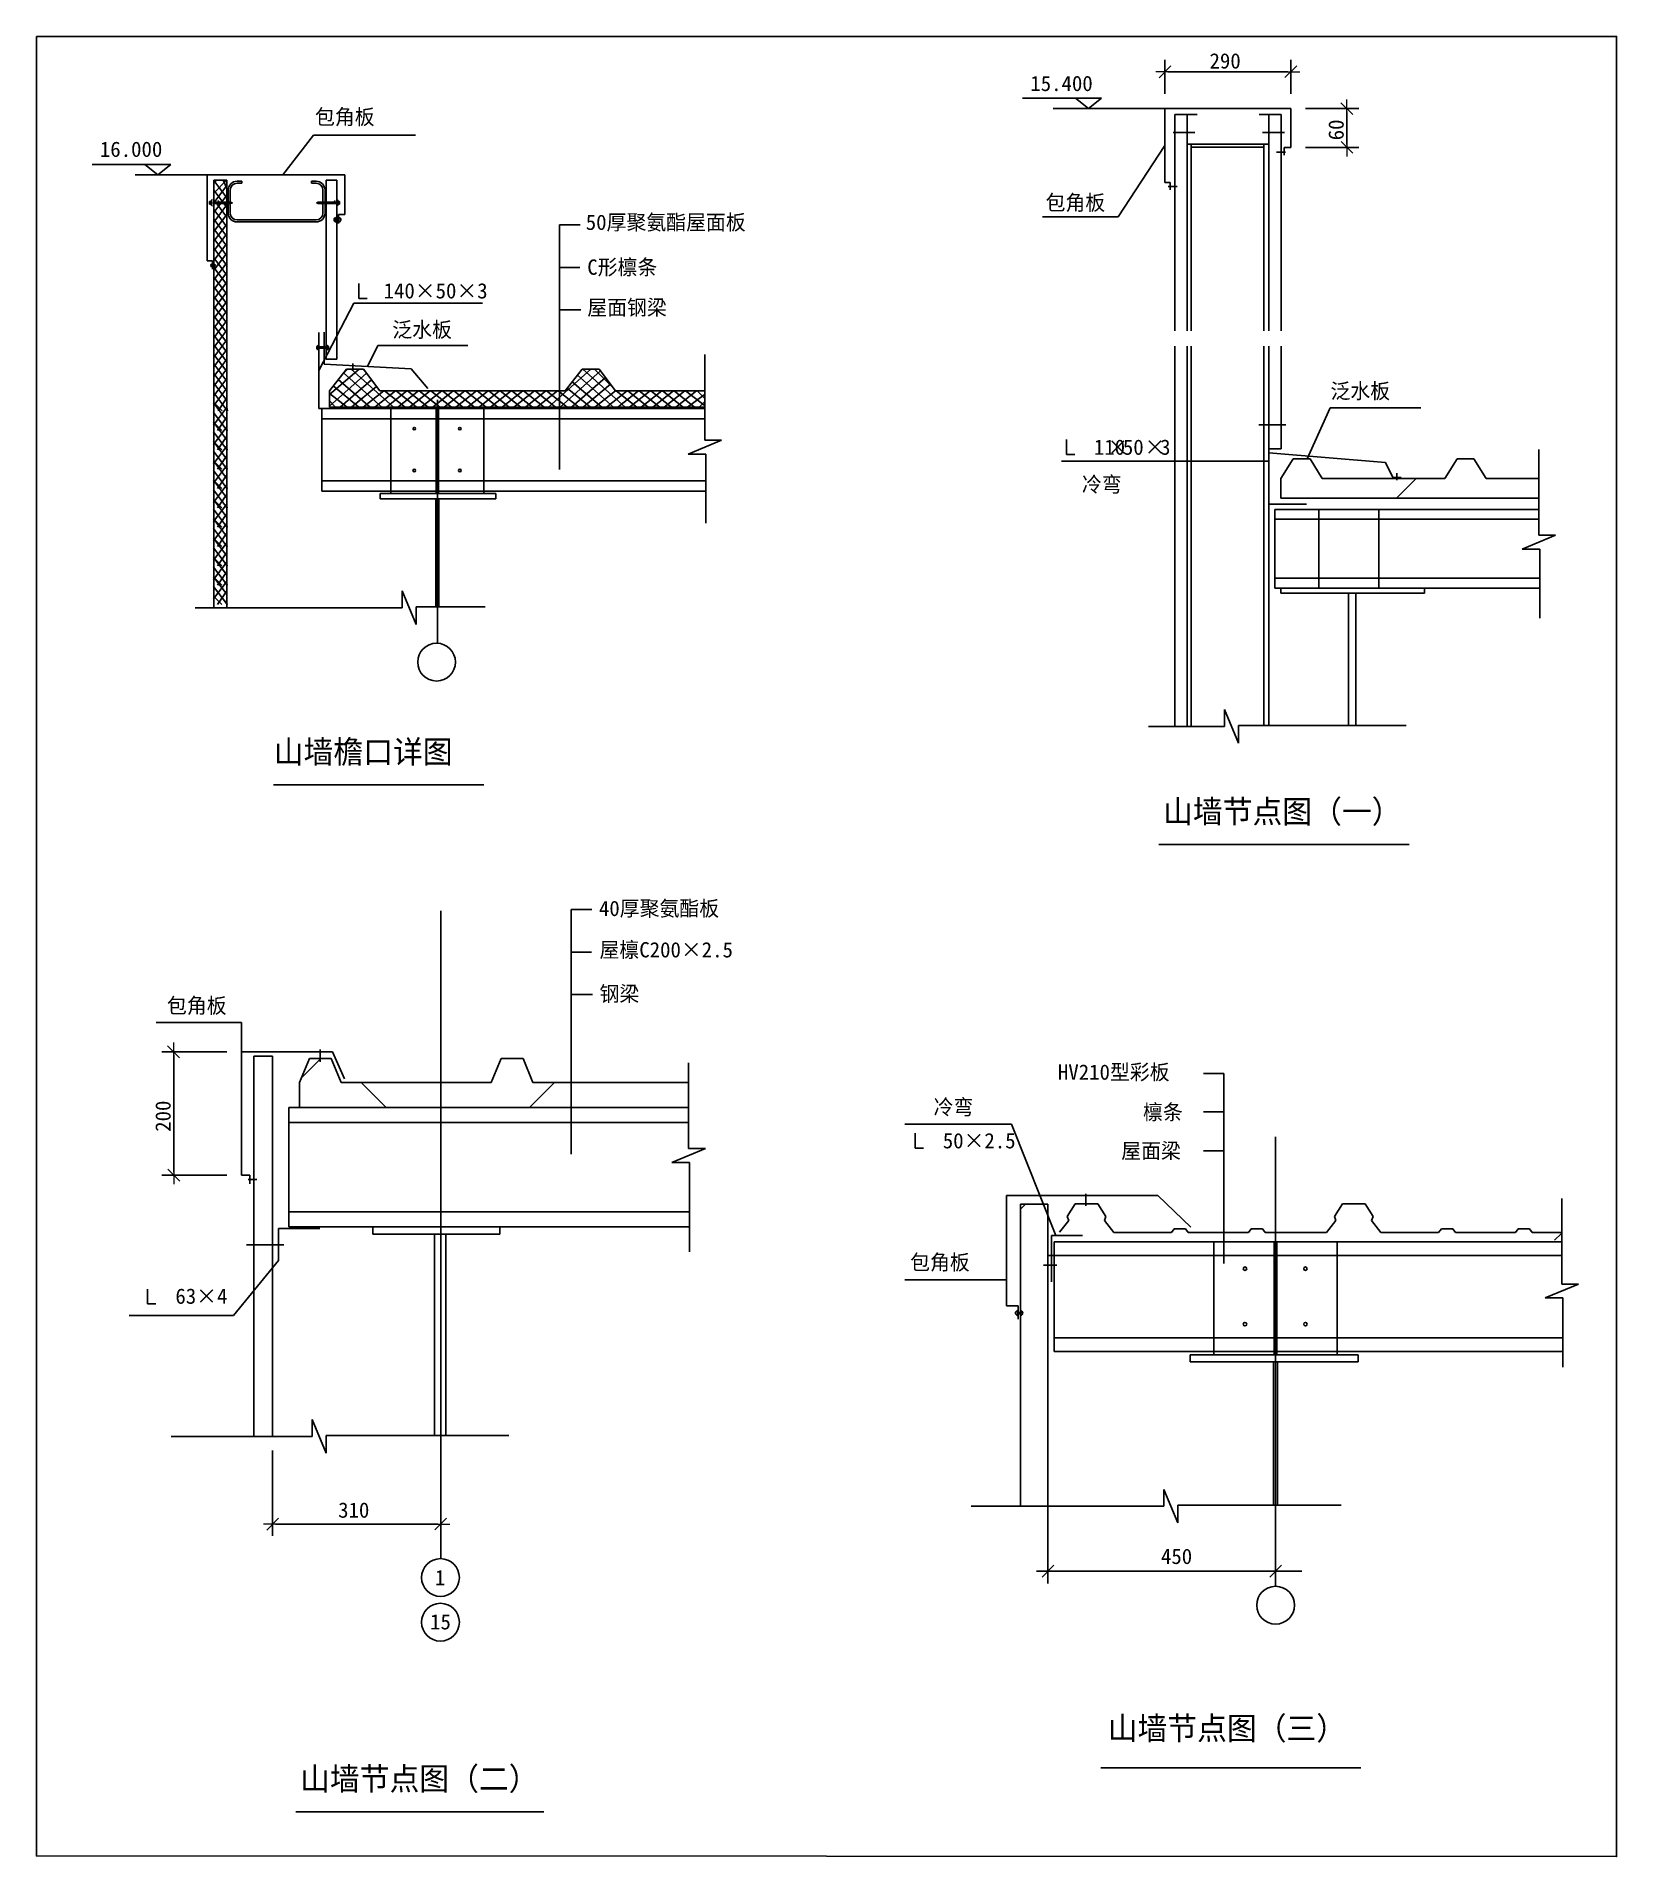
# Model space of a CAD drawing. Header units: metres. Extents: x -1174 to 52245, y -1113 to 60410.
import ezdxf

# ---------------------------------------------------------------- set-up
doc = ezdxf.new("R2010")
doc.units = ezdxf.units.M
for name, color, linetype in [('T1', 7, 'Continuous'), ('YC', 7, 'Continuous'), ('Z', 7, 'Continuous')]:
    doc.layers.add(name, color=color, linetype=linetype)

# ---------------------------------------------------------------- blocks, each defined once
blk = doc.blocks.new('USER1')
at = {"lineweight": 15}
blk.add_line((-2.76, 0), (3.1, 0), dxfattribs=at)
blk.add_lwpolyline([(-2.01, -1.97), (1.99, 2.05)])

msp = doc.modelspace()

# ---------------------------------------------------------------- hatches: boundary and pattern name
h = msp.add_hatch()
h.set_pattern_fill('ANSI37', scale=3060.4)
h.paths.add_polyline_path([(49614.79, 44800.68), (49614.79, 45466.42), (47838.66, 45466.42), (47423.51, 46132.16), (46855.94, 46132.16), (46440.79, 45466.42), (42296.36, 45466.42), (41881.21, 46132.16), (41313.64, 46132.16), (40898.49, 45466.42), (40898.49, 44800.68)])
at = {"layer": 'YC'}
h = msp.add_hatch(dxfattribs=at)
h.set_pattern_fill('ANSI38', scale=1940)
h.paths.add_polyline_path([(15613.46, 25055.02), (15276.2, 25862.25), (14538, 25862.25), (14200.74, 25055.02), (11337.98, 25055.02), (11337.98, 24207.14), (17745.15, 24207.14), (17745.15, 25055.02)])
h.paths.add_polyline_path([(9128.71, 25055.02), (8791.45, 25862.25), (8053.25, 25862.25), (7715.99, 25055.02), (7715.99, 24207.14), (11337.98, 24207.14), (11337.98, 25055.02)])
h.paths.add_polyline_path([(20859.96, 24207.14), (20859.96, 25055.02), (17745.15, 25055.02), (17745.15, 24207.14)])

# ---------------------------------------------------------------- linework, layer by layer
for p, q in [((33952.44, 57971.33), (34831.52, 57971.33)), ((36976.49, 55474.8), (36976.49, 57971.33)), ((36976.49, 57971.33), (41231.05, 57971.33)), ((41231.05, 57971.33), (41231.05, 56658.14)), ((37314.78, 50462.02), (37314.78, 57769.6)), ((37730.87, 57769.6), (37314.78, 57769.6)), ((37730.87, 56770.99), (37730.87, 57769.6)), ((37730.87, 57769.6), (38063.74, 57769.6)), ((40156.25, 57769.6), (40489.13, 57769.6)), ((40905.21, 57769.6), (40489.13, 57769.6)), ((40489.13, 56770.99), (40489.13, 57769.6)), ((40905.21, 50462.02), (40905.21, 57769.6)), ((8192.35, 57074.4), (7155.42, 55728.82)), ((8192.35, 57074.4), (11640.46, 57074.4)), ((37251.12, 57167.53), (37986.4, 57167.53)), ((37730.87, 50462.02), (37730.87, 56770.99)), ((37730.87, 50462.02), (37730.87, 56770.99)), ((37730.87, 56770.99), (40489.13, 56770.99)), ((40489.13, 56770.99), (37730.87, 56770.99)), ((37864.02, 50462.02), (37864.02, 56770.99)), ((37864.02, 56770.99), (40322.69, 56770.99)), ((37864.02, 56671.13), (40322.69, 56671.13)), ((40278.45, 57167.53), (41013.73, 57167.53)), ((40322.69, 50462.02), (40322.69, 56770.99)), ((40489.13, 50462.02), (40489.13, 56770.99)), ((41009.24, 56658.14), (41009.24, 56396.39)), ((41231.05, 56658.14), (41009.24, 56658.14)), ((40742.96, 56496.41), (41051.11, 56496.41)), ((4602.49, 55728.82), (2166.33, 55728.82)), ((2495.08, 55728.07), (3374.16, 55728.07)), ((4602.49, 55728.82), (4602.49, 52822.02)), ((4602.49, 55728.82), (9248.34, 55728.82)), ((4824.54, 55548.38), (4824.54, 41068.99)), ((4824.54, 55115.8), (5257.12, 55548.38)), ((4824.54, 55442.09), (4930.82, 55548.38)), ((4824.54, 55548.38), (5260.56, 55548.38)), ((5260.56, 54955.92), (4824.54, 55537.28)), ((4824.54, 54789.5), (5260.56, 55370.86)), ((5260.56, 55282.22), (5139.74, 55548.38)), ((5260.56, 55548.38), (5260.56, 41073.91)), ((5770.11, 55513.01), (5609.87, 55513.01)), ((5770.11, 55444.34), (5609.87, 55444.34)), ((5770.11, 55444.34), (5770.11, 55513.01)), ((8124.62, 55444.34), (8124.62, 55513.01)), ((8284.86, 55513.01), (8124.62, 55513.01)), ((8284.86, 55444.34), (8124.62, 55444.34)), ((8619.02, 55548.38), (8982.37, 55548.38)), ((8619.02, 55548.38), (8619.02, 49497.05)), ((8982.37, 55548.38), (8982.37, 49497.05)), ((9248.34, 55728.82), (9248.34, 54385.29)), ((37157.99, 55474.8), (36976.49, 55474.8)), ((37157.99, 55222.97), (37157.99, 55474.8)), ((4733.83, 54830.93), (4680.94, 54830.93)), ((4680.94, 54830.93), (4680.94, 54743.6)), ((4680.94, 54802.21), (4733.83, 54802.21)), ((4680.94, 54764.91), (4733.83, 54764.91)), ((4733.83, 54743.6), (4733.83, 54830.93)), ((4775.41, 54809.07), (5392.08, 54809.07)), ((4775.41, 54765.47), (5392.08, 54765.47)), ((5260.56, 54629.63), (4824.54, 55210.99)), ((4824.54, 54463.2), (5260.56, 55044.56)), ((5260.56, 54303.33), (4824.54, 54884.69)), ((5018.77, 54809.07), (4958.86, 54868.97)), ((5249.54, 54722), (5206.07, 54765.47)), ((5273.51, 54809.07), (5249.54, 54930.45)), ((5312.29, 55215.43), (5312.29, 54437.13)), ((5380.96, 54437.13), (5380.96, 55215.43)), ((5392.08, 54809.07), (5449.55, 54787.27)), ((5392.08, 54765.47), (5449.55, 54787.27)), ((8347.58, 54809.07), (8290.11, 54787.27)), ((8347.58, 54765.47), (8290.11, 54787.27)), ((8982.37, 54809.07), (8347.58, 54809.07)), ((8982.37, 54765.47), (8347.58, 54765.47)), ((8490.11, 54722), (8533.58, 54765.47)), ((8490.11, 54722), (8533.58, 54765.47)), ((8513.77, 54437.13), (8513.77, 55215.43)), ((8582.44, 54437.13), (8582.44, 55215.43)), ((8866.23, 54809.07), (8926.13, 54868.97)), ((9023.94, 54830.93), (9076.84, 54830.93)), ((9023.94, 54743.6), (9023.94, 54830.93)), ((9076.84, 54802.21), (9023.94, 54802.21)), ((9076.84, 54764.91), (9023.94, 54764.91)), ((9076.84, 54830.93), (9076.84, 54743.6)), ((37081.19, 55337.97), (37389.35, 55337.97)), ((4680.94, 54743.6), (4733.83, 54743.6)), ((4824.54, 54136.9), (5260.56, 54718.26)), ((5260.56, 53977.03), (4824.54, 54558.39)), ((4824.54, 53810.6), (5260.56, 54391.97)), ((5260.56, 53650.73), (4824.54, 54232.09)), ((8284.86, 54208.22), (5609.87, 54208.22)), ((8951.53, 54287.4), (8951.53, 54135.3)), ((9053.67, 54233.19), (8951.53, 54233.19)), ((9053.67, 54189.51), (8951.53, 54189.51)), ((9076.84, 54743.6), (9023.94, 54743.6)), ((9033.55, 54385.29), (9248.34, 54385.29)), ((9033.55, 54385.29), (9033.55, 54091.42)), ((9053.67, 54287.4), (9053.67, 54135.3)), ((32834.97, 54307.06), (35400.51, 54307.06)), ((4824.54, 53484.31), (5260.56, 54065.67)), ((5260.56, 53324.43), (4824.54, 53905.79)), ((4824.54, 53158.01), (5260.56, 53739.37)), ((5260.56, 52998.14), (4824.54, 53579.5)), ((8284.86, 54139.55), (5609.87, 54139.55)), ((16512.32, 54038.23), (17206, 54038.23)), ((16512.32, 45771.63), (16512.32, 54038.23)), ((4824.54, 52831.71), (5260.56, 53413.07)), ((5260.56, 52671.84), (4824.54, 53253.2)), ((4824.54, 52505.41), (5260.56, 53086.77)), ((5260.56, 52345.54), (4824.54, 52926.9)), ((4602.49, 52822.02), (4779.54, 52822.02)), ((4762.73, 52719.12), (4762.73, 52617.72)), ((4762.73, 52682.98), (4830.82, 52682.98)), ((4762.73, 52653.86), (4830.82, 52653.86)), ((4779.54, 52822.02), (4779.54, 52541.21)), ((4824.54, 52179.11), (5260.56, 52760.48)), ((5260.56, 52019.24), (4824.54, 52600.6)), ((4824.54, 51852.82), (5260.56, 52434.18)), ((4830.82, 52719.12), (4830.82, 52617.72)), ((16512.32, 52598.19), (17202.23, 52598.19)), ((5260.56, 51692.94), (4824.54, 52274.3)), ((4824.54, 51526.52), (5260.56, 52107.88)), ((5260.56, 51366.65), (4824.54, 51948.01)), ((4824.54, 51200.22), (5260.56, 51781.58)), ((9727.34, 52059.42), (9727.34, 51555.94)), ((5260.56, 51040.35), (4824.54, 51621.71)), ((4824.54, 50873.92), (5260.56, 51455.28)), ((5260.56, 50714.05), (4824.54, 51295.41)), ((4824.54, 50547.63), (5260.56, 51128.99)), ((9557.29, 51393.96), (8374.2, 49120.5)), ((9557.29, 51393.96), (13911.41, 51393.96)), ((9727.34, 51555.94), (10008.77, 51555.94)), ((16512.32, 51168.18), (17228.96, 51168.18)), ((5260.56, 50387.75), (4824.54, 50969.11)), ((4824.54, 50221.33), (5260.56, 50802.69)), ((5260.56, 50061.45), (4824.54, 50642.81)), ((4824.54, 49895.03), (5260.56, 50476.39)), ((5260.56, 49735.16), (4824.54, 50316.52)), ((4824.54, 49568.73), (5260.56, 50150.09)), ((5260.56, 49408.86), (4824.54, 49990.22)), ((8366.76, 49967.93), (8366.76, 49815.83)), ((8639.24, 49913.72), (8366.76, 49913.72)), ((8639.24, 49870.04), (8366.76, 49870.04)), ((8374.2, 50407.4), (8374.2, 47833.61)), ((8549.89, 50415.34), (8549.89, 49331.87)), ((8639.24, 49967.93), (8639.24, 49815.83)), ((10365.82, 49964.82), (10022.33, 49252.02)), ((10365.82, 49964.82), (13413.72, 49964.82)), ((37314.78, 37088.12), (37314.78, 49941.94)), ((37730.87, 37088.12), (37730.87, 49941.94)), ((37730.87, 37088.12), (37730.87, 49941.94)), ((37864.02, 37088.12), (37864.02, 49941.94)), ((40322.69, 37119.58), (40322.69, 49941.94)), ((40489.13, 37119.58), (40489.13, 49941.94)), ((40905.21, 46467.34), (40905.21, 49941.94)), ((4824.54, 49242.43), (5260.56, 49823.79)), ((5260.56, 49082.56), (4824.54, 49663.92)), ((4824.54, 48916.14), (5260.56, 49497.5)), ((5260.56, 48756.26), (4824.54, 49337.62)), ((8549.89, 49331.87), (11492.68, 49172.29)), ((8619.02, 49497.05), (8982.37, 49497.05)), ((9520.36, 49351.79), (9520.36, 49121.51)), ((21420.64, 46766.4), (21420.64, 49662)), ((4824.54, 48589.84), (5260.56, 49171.2)), ((5260.56, 48429.96), (4824.54, 49011.32)), ((4824.54, 48263.54), (5260.56, 48844.9)), ((5260.56, 48103.67), (4824.54, 48685.03)), ((8729.45, 48301.31), (9736.6, 49163.12)), ((8729.45, 48430.6), (9304.74, 49163.12)), ((8729.45, 47909.75), (9987.53, 49022.49)), ((10114.56, 47878.31), (9031.87, 48815.67)), ((9089.57, 47878.31), (10155.99, 48799.39)), ((9157.28, 48975.35), (9345.05, 49163.12)), ((10506.12, 47878.31), (9204.11, 49034.98)), ((9304.74, 49163.12), (9881.33, 49163.12)), ((10897.68, 47878.31), (9467.53, 49163.12)), ((9949.93, 49072.28), (9859.09, 49163.12)), ((10434.48, 48430.6), (9881.33, 49163.12)), ((11492.68, 49172.29), (12058.7, 48506.97)), ((16137.61, 47878.31), (17567.76, 49163.12)), ((16529.17, 47878.31), (17899.06, 49102.86)), ((16701.68, 48430.6), (17276.97, 49163.12)), ((16920.72, 47878.31), (18067.52, 48879.77)), ((17945.72, 47878.31), (16942.04, 48736.65)), ((18337.27, 47878.31), (17114.28, 48955.97)), ((17276.97, 49163.12), (17853.56, 49163.12)), ((18728.83, 47878.31), (17298.68, 49163.12)), ((17312.28, 47878.31), (18235.99, 48656.68)), ((18357.2, 48496.16), (17690.24, 49163.12)), ((18406.7, 48430.6), (17853.56, 49163.12)), ((5247.7, 47438.21), (4811.68, 48019.57)), ((4824.54, 47937.24), (5260.56, 48518.6)), ((5260.56, 47777.37), (4824.54, 48358.73)), ((5105.31, 47751.66), (4824.54, 48032.43)), ((4965.25, 47751.66), (5260.56, 48192.3)), ((8729.45, 48430.6), (8729.45, 47878.31)), ((9331.45, 47878.31), (8729.45, 48334.97)), ((8939.89, 47878.31), (8729.45, 48088.75)), ((9723.01, 47878.31), (8859.63, 48596.35)), ((9481.13, 47878.31), (10324.46, 48576.3)), ((9872.69, 47878.31), (10570.32, 48430.6)), ((10264.24, 47878.31), (10961.88, 48430.6)), ((10434.48, 48430.6), (16701.68, 48430.6)), ((11289.24, 47878.31), (10591.6, 48430.6)), ((10655.8, 47878.31), (11353.43, 48430.6)), ((11680.79, 47878.31), (10983.16, 48430.6)), ((11047.36, 47878.31), (11744.99, 48430.6)), ((12072.35, 47878.31), (11374.72, 48430.6)), ((11438.92, 47878.31), (12136.55, 48430.6)), ((12463.91, 47878.31), (11766.28, 48430.6)), ((11830.47, 47878.31), (12528.11, 48430.6)), ((12855.47, 47878.31), (12157.83, 48430.6)), ((12222.03, 47878.31), (12919.67, 48430.6)), ((12380.15, 48124.04), (12380.15, 39916.56)), ((13247.03, 47878.31), (12549.39, 48430.6)), ((12613.59, 47878.31), (13311.22, 48430.6)), ((13638.58, 47878.31), (12940.95, 48430.6)), ((13005.15, 47878.31), (13702.78, 48430.6)), ((14030.14, 47878.31), (13332.51, 48430.6)), ((13396.71, 47878.31), (14094.34, 48430.6)), ((14421.7, 47878.31), (13724.07, 48430.6)), ((13788.26, 47878.31), (14485.9, 48430.6)), ((14813.26, 47878.31), (14115.62, 48430.6)), ((14179.82, 47878.31), (14877.45, 48430.6)), ((15204.81, 47878.31), (14507.18, 48430.6)), ((14571.38, 47878.31), (15269.01, 48430.6)), ((15596.37, 47878.31), (14898.74, 48430.6)), ((14962.94, 47878.31), (15660.57, 48430.6)), ((15987.93, 47878.31), (15290.3, 48430.6)), ((15354.49, 47878.31), (16052.13, 48430.6)), ((16379.49, 47878.31), (15681.85, 48430.6)), ((15746.05, 47878.31), (16443.68, 48430.6)), ((16771.04, 47878.31), (16073.41, 48430.6)), ((17162.6, 47878.31), (16464.97, 48430.6)), ((17554.16, 47878.31), (16769.79, 48517.34)), ((17703.84, 47878.31), (18404.45, 48433.59)), ((18095.4, 47878.31), (18793.03, 48430.6)), ((18406.7, 48430.6), (21401.46, 48430.6)), ((19120.39, 47878.31), (18422.76, 48430.6)), ((18486.95, 47878.31), (19184.59, 48430.6)), ((19511.95, 47878.31), (18814.31, 48430.6)), ((18878.51, 47878.31), (19576.14, 48430.6)), ((19903.5, 47878.31), (19205.87, 48430.6)), ((19270.07, 47878.31), (19967.7, 48430.6)), ((20295.06, 47878.31), (19597.43, 48430.6)), ((19661.63, 47878.31), (20359.26, 48430.6)), ((20686.62, 47878.31), (19988.99, 48430.6)), ((20053.18, 47878.31), (20750.82, 48430.6)), ((21078.18, 47878.31), (20380.54, 48430.6)), ((20444.74, 47878.31), (21142.37, 48430.6)), ((21401.46, 47946.59), (20772.1, 48430.6)), ((20836.3, 47878.31), (21401.46, 48298.13)), ((21401.46, 48192.8), (21163.66, 48430.6)), ((21227.86, 47878.31), (21401.46, 48051.91)), ((4811.68, 47271.79), (5247.7, 47853.15)), ((5247.7, 47111.92), (4811.68, 47693.28)), ((4952.39, 47086.2), (5247.7, 47526.85)), ((5291.55, 47751.66), (5260.56, 47866.01)), ((8374.2, 47833.61), (10063.66, 47833.61)), ((8473.68, 47834.06), (21401.46, 47834.06)), ((8473.68, 45043.53), (8473.68, 47833.61)), ((8473.68, 47485.25), (21401.46, 47485.25)), ((8729.45, 47878.31), (21401.46, 47878.31)), ((10810.48, 44956.33), (10810.48, 47834.06)), ((12345.27, 44956.33), (12345.27, 47834.06)), ((12415.03, 44956.33), (12415.03, 47834.06)), ((13949.82, 44956.33), (13949.82, 47834.06)), ((40489.13, 44599.54), (40489.13, 47609.76)), ((40489.13, 47609.76), (40489.13, 46611.15)), ((42564.15, 47850.25), (41784.4, 46132.16)), ((45630.18, 47850.25), (42564.15, 47850.25)), ((5247.7, 46785.62), (4811.68, 47366.98)), ((5092.45, 47086.2), (4811.68, 47366.98)), ((4811.68, 46619.19), (5247.7, 47200.55)), ((5247.7, 46459.32), (4811.68, 47040.68)), ((4952.39, 46433.61), (5247.7, 46874.26)), ((5278.69, 47086.2), (5247.7, 47200.55)), ((21986.87, 46766.4), (20854.41, 46294.03)), ((21420.64, 46766.4), (21986.87, 46766.4)), ((33644.73, 46780.97), (33644.73, 46277.49)), ((41061.39, 47279.56), (40154.26, 47279.56)), ((5247.7, 46133.02), (4811.68, 46714.38)), ((5092.45, 46433.61), (4811.68, 46714.38)), ((4811.68, 45966.6), (5247.7, 46547.96)), ((5247.7, 45806.72), (4811.68, 46388.08)), ((4952.39, 45781.01), (5247.7, 46221.66)), ((5278.69, 46433.61), (5247.7, 46547.96)), ((20854.41, 46294.03), (21452.1, 46294.03)), ((21452.1, 46294.03), (21452.1, 43960.09)), ((33644.73, 46277.49), (33926.16, 46277.49)), ((40905.21, 46467.34), (40489.13, 46467.34)), ((40489.13, 46339.34), (44429.43, 46004.42)), ((49614.79, 43552.12), (49614.79, 46447.72)), ((5247.7, 45480.43), (4811.68, 46061.79)), ((5092.45, 45781.01), (4811.68, 46061.79)), ((4811.68, 45314), (5247.7, 45895.36)), ((5247.7, 45154.13), (4811.68, 45735.49)), ((4952.39, 45128.42), (5247.7, 45569.06)), ((5278.69, 45781.01), (5247.7, 45895.36)), ((40898.49, 45466.42), (41313.64, 46132.16)), ((41313.64, 46132.16), (41881.21, 46132.16)), ((42296.36, 45466.42), (41881.21, 46132.16)), ((44429.43, 46004.42), (44678.4, 45500.05)), ((44816.07, 45645.05), (44816.07, 45414.61)), ((46440.79, 45466.42), (46855.94, 46132.16)), ((46855.94, 46132.16), (47423.51, 46132.16)), ((47838.66, 45466.42), (47423.51, 46132.16)), ((5247.7, 44827.83), (4811.68, 45409.19)), ((5092.45, 45128.42), (4811.68, 45409.19)), ((4811.68, 44661.41), (5247.7, 45242.77)), ((5247.7, 44501.53), (4811.68, 45082.89)), ((4952.39, 44475.82), (5247.7, 44916.47)), ((5278.69, 45128.42), (5247.7, 45242.77)), ((8473.68, 45392.35), (21449.53, 45392.35)), ((8473.68, 45043.53), (12546.32, 45043.53)), ((10444.22, 44956.33), (10444.22, 44781.92)), ((10444.22, 44956.33), (14360.81, 44956.33)), ((10810.48, 45043.53), (13949.82, 45043.53)), ((13949.82, 45043.53), (21449.53, 45043.53)), ((14360.81, 44956.33), (14360.81, 44781.92)), ((40898.49, 45466.42), (40898.49, 44800.68)), ((42296.36, 45466.42), (46440.79, 45466.42)), ((44678.4, 45500.05), (44961.3, 45500.05)), ((47838.66, 45466.42), (49614.79, 45466.42)), ((5247.7, 44175.23), (4811.68, 44756.59)), ((5092.45, 44475.82), (4811.68, 44756.59)), ((4811.68, 44008.81), (5247.7, 44590.17)), ((5247.7, 43848.94), (4811.68, 44430.3)), ((5278.69, 44475.82), (5247.7, 44590.17)), ((10444.22, 44781.92), (14360.81, 44781.92)), ((12327.83, 44781.92), (12327.83, 41142.19)), ((12432.47, 44781.92), (12432.47, 41142.19)), ((41763.51, 44599.54), (40489.13, 44599.54)), ((40695.91, 41760.22), (40695.91, 44423.19)), ((40695.91, 44423.19), (49614.79, 44423.19)), ((40898.49, 44800.68), (49614.79, 44800.68)), ((42175.38, 41760.22), (42175.38, 44423.19)), ((44204.38, 41760.22), (44204.38, 44423.19)), ((5247.7, 43522.64), (4811.68, 44104)), ((5092.45, 43823.22), (4811.68, 44104)), ((4811.68, 43356.21), (5247.7, 43937.57)), ((5247.7, 43196.34), (4811.68, 43777.7)), ((4952.39, 43823.22), (5247.7, 44263.87)), ((5278.69, 43823.22), (5247.7, 43937.57)), ((40695.91, 44090.32), (49614.79, 44090.32)), ((5247.7, 42870.04), (4811.68, 43451.4)), ((5092.45, 43170.63), (4811.68, 43451.4)), ((4811.68, 42703.62), (5247.7, 43284.98)), ((5247.7, 42543.74), (4811.68, 43125.11)), ((4952.39, 43170.63), (5247.7, 43611.28)), ((5278.69, 43170.63), (5247.7, 43284.98)), ((50181.02, 43552.12), (49048.56, 43079.75)), ((49048.56, 43079.75), (49646.25, 43079.75)), ((49614.79, 43552.12), (50181.02, 43552.12)), ((49646.25, 43079.75), (49646.25, 40745.81)), ((5247.7, 42217.45), (4811.68, 42798.81)), ((5092.45, 42518.03), (4811.68, 42798.81)), ((4811.68, 42051.02), (5247.7, 42632.38)), ((5247.7, 41891.15), (4811.68, 42472.51)), ((4952.39, 42518.03), (5247.7, 42958.68)), ((5278.69, 42518.03), (5247.7, 42632.38)), ((5247.7, 41564.85), (4811.68, 42146.21)), ((5092.45, 41865.44), (4811.68, 42146.21)), ((4811.68, 41398.43), (5247.7, 41979.79)), ((4952.39, 41865.44), (5247.7, 42306.08)), ((5278.69, 41865.44), (5247.7, 41979.79)), ((40695.91, 42093.09), (49646.25, 42093.09)), ((5247.7, 41238.55), (4811.68, 41819.91)), ((5092.45, 41212.84), (4811.68, 41493.62)), ((4952.39, 41212.84), (5247.7, 41653.49)), ((5278.69, 41212.84), (5247.7, 41327.19)), ((11190.37, 41665.06), (11662.74, 40532.6)), ((11190.37, 41098.83), (11190.37, 41665.06)), ((40695.91, 41760.22), (49646.25, 41760.22)), ((40898.49, 41593.79), (40898.49, 41760.22)), ((40898.49, 41760.22), (45745.67, 41760.22)), ((40898.49, 41593.79), (45745.67, 41593.79)), ((43180.37, 41593.79), (43180.37, 37119.58)), ((43432.3, 41593.79), (43432.3, 37119.58)), ((45745.67, 41593.79), (45745.67, 41760.22)), ((11190.37, 41098.83), (4188.13, 41098.83)), ((11662.74, 40532.6), (11662.74, 41130.29)), ((11662.74, 41130.29), (13996.68, 41130.29)), ((38992.03, 37654.35), (39464.4, 36521.89)), ((38992.03, 37088.12), (38992.03, 37654.35)), ((36422.35, 37088.12), (38992.03, 37088.12)), ((39464.4, 36521.89), (39464.4, 37119.58)), ((39464.4, 37119.58), (45132.82, 37119.58)), ((6841.98, 35111.04), (13953.61, 35111.04)), ((36770.34, 33093.95), (45234.63, 33093.95)), ((12495.53, 30851.42), (12495.53, 8975.64)), ((16903.73, 22634.22), (16903.73, 30900.82)), ((16903.73, 30900.82), (17597.42, 30900.82)), ((16903.73, 29460.78), (17593.65, 29460.78)), ((16903.73, 28030.77), (17620.38, 28030.77)), ((5759.74, 27082.47), (2876.48, 27082.47)), ((6180.21, 13107.89), (6180.21, 25936.88)), ((6809.83, 25936.88), (6180.21, 25936.88)), ((6809.83, 13107.89), (6809.83, 25936.88)), ((8053.25, 25862.25), (7715.99, 25055.02)), ((8053.25, 25862.25), (8791.45, 25862.25)), ((8791.45, 25862.25), (9128.71, 25055.02)), ((14538, 25862.25), (14200.74, 25055.02)), ((14538, 25862.25), (15276.2, 25862.25)), ((15276.2, 25862.25), (15613.46, 25055.02)), ((20874.99, 22825.15), (20874.99, 25720.75)), ((38275.73, 25354.06), (38969.42, 25354.06)), ((38969.42, 25354.06), (38969.42, 18938.04)), ((7715.99, 25055.02), (7715.99, 24207.14)), ((9128.71, 25055.02), (14200.74, 25055.02)), ((15613.46, 25055.02), (20859.96, 25055.02)), ((7364.12, 20177.6), (7364.12, 24207.14)), ((7715.99, 24207.14), (20859.96, 24207.14)), ((38275.73, 24064.11), (38969.42, 24064.11)), ((7364.12, 23703.45), (20859.96, 23703.45)), ((28182.12, 23638.56), (31794.32, 23638.56)), ((31794.32, 23638.56), (33290.46, 19877.72)), ((21441.23, 22825.15), (20308.76, 22352.78)), ((20874.99, 22825.15), (21441.23, 22825.15)), ((28528.58, 23334.32), (28528.58, 22830.85)), ((28528.58, 22830.85), (28810.01, 22830.85)), ((40715.82, 23212.46), (40715.82, 8032.36)), ((20308.76, 22352.78), (20906.45, 22352.78)), ((20906.45, 22352.78), (20906.45, 19324.11)), ((38275.73, 22741.04), (38969.42, 22741.04)), ((31616.19, 21228), (31616.19, 17503.41)), ((31616.19, 21228), (36734.98, 21228)), ((32096.96, 20940.79), (32096.96, 10722.54)), ((32096.96, 20771.61), (32266.14, 20940.79)), ((32096.96, 20940.79), (33022.32, 20940.79)), ((33022.32, 20940.79), (33022.32, 10722.54)), ((33672.86, 20521.94), (33943.75, 20952.63)), ((33943.75, 20952.63), (34708.56, 20952.63)), ((34305.29, 20880.34), (34305.29, 21287.68)), ((34979.45, 20521.94), (34708.56, 20952.63)), ((36734.98, 21228), (37854.33, 20165.63)), ((42703.87, 20521.94), (42974.76, 20952.63)), ((42974.76, 20952.63), (43739.57, 20952.63)), ((44010.46, 20521.94), (43739.57, 20952.63)), ((50391.58, 18241.04), (50391.58, 21136.64)), ((7364.12, 20681.3), (20907.56, 20681.3)), ((33411.38, 19989.19), (33723.81, 20387.01)), ((33723.81, 20387.01), (33672.86, 20521.94)), ((34928.49, 20387.01), (34979.45, 20521.94)), ((35247.36, 19981), (34928.49, 20387.01)), ((42439.3, 19985.25), (42754.82, 20387.01)), ((42754.82, 20387.01), (42703.87, 20521.94)), ((43959.51, 20387.01), (44010.46, 20521.94)), ((44278.37, 19981), (43959.51, 20387.01)), ((7364.12, 20177.6), (20907.56, 20177.6)), ((10200.12, 20177.6), (14490.83, 20177.6)), ((10200.12, 19925.76), (10200.12, 20177.6)), ((10200.12, 19925.76), (14490.83, 19925.76)), ((12281.1, 19925.76), (12281.1, 13155.49)), ((12662.31, 19925.76), (12662.31, 13155.49)), ((14490.83, 19925.76), (14490.83, 20177.6)), ((34191.22, 19877.72), (33142.25, 19877.72)), ((33142.25, 19877.72), (33142.25, 18312.79)), ((35247.36, 19981), (37196.92, 19981)), ((37196.92, 19981), (37289.66, 20101.58)), ((37289.66, 20101.58), (37672.24, 20101.58)), ((37763.34, 19983.12), (37672.24, 20101.58)), ((37763.34, 19983.12), (39798.5, 19983.12)), ((39798.5, 19983.12), (39891.23, 20103.71)), ((39891.23, 20103.71), (40273.81, 20103.71)), ((40364.91, 19985.25), (40273.81, 20103.71)), ((40364.91, 19985.25), (42439.3, 19985.25)), ((44278.37, 19981), (46227.93, 19981)), ((46227.93, 19981), (46320.67, 20101.58)), ((46320.67, 20101.58), (46703.25, 20101.58)), ((46794.35, 19983.12), (46703.25, 20101.58)), ((46794.35, 19983.12), (48829.51, 19983.12)), ((48829.51, 19983.12), (48922.24, 20103.71)), ((48922.24, 20103.71), (49304.82, 20103.71)), ((49395.92, 19985.25), (49304.82, 20103.71)), ((49395.92, 19985.25), (50379.52, 19985.25)), ((50149.25, 19721.34), (50379.52, 19951.61)), ((33022.32, 19199.97), (50379.52, 19199.97)), ((33231.65, 19662.65), (50379.52, 19662.65)), ((33231.65, 19662.65), (33231.65, 15961.19)), ((38633.75, 15845.52), (38633.75, 19662.65)), ((40669.55, 15845.52), (40669.55, 19662.65)), ((40762.09, 15845.52), (40762.09, 19662.65)), ((42797.89, 15845.52), (42797.89, 19662.65)), ((33323.55, 18881.85), (32870.29, 18881.85)), ((2579.58, 18070.68), (2579.58, 17567.21)), ((28182.12, 18386.13), (31616.19, 18386.13)), ((50957.82, 18241.04), (49825.35, 17768.67)), ((50391.58, 18241.04), (50957.82, 18241.04)), ((2579.58, 17567.21), (2861, 17567.21)), ((31616.19, 17503.41), (32020.16, 17503.41)), ((31993.39, 17339.63), (31993.39, 17178.23)), ((31993.39, 17282.1), (32101.77, 17282.1)), ((31993.39, 17235.76), (32101.77, 17235.76)), ((32020.16, 17503.41), (32020.16, 17056.45)), ((32101.77, 17339.63), (32101.77, 17178.23)), ((49825.35, 17768.67), (50423.04, 17768.67)), ((50423.04, 17768.67), (50423.04, 15434.73)), ((1963.3, 17178.12), (5486.45, 17178.12)), ((33231.65, 16423.87), (50443.29, 16423.87)), ((33231.65, 15961.19), (38633.75, 15961.19)), ((37831.33, 15845.52), (43505.37, 15845.52)), ((37831.33, 15845.52), (37831.33, 15614.18)), ((37831.33, 15614.18), (43505.37, 15614.18)), ((38633.75, 15961.19), (42797.89, 15961.19)), ((40646.42, 15614.18), (40646.42, 10786.3)), ((40785.22, 15614.18), (40785.22, 10786.3)), ((42797.89, 15961.19), (50443.29, 15961.19)), ((43505.37, 15845.52), (43505.37, 15614.18)), ((8147.52, 13657.54), (8619.9, 12525.08)), ((8147.52, 13091.31), (8147.52, 13657.54)), ((8147.52, 13091.31), (3386.24, 13091.31)), ((8619.9, 12525.08), (8619.9, 13122.77)), ((8619.9, 13122.77), (14794.17, 13122.77)), ((36936.96, 11297.44), (37409.33, 10164.97)), ((36936.96, 10731.2), (36936.96, 11297.44)), ((36936.96, 10731.2), (30430.83, 10731.2)), ((33022.32, 10702.54), (33022.32, 8122.68)), ((37409.33, 10164.97), (37409.33, 10762.66)), ((37409.33, 10762.66), (42929.64, 10762.66)), ((40715.82, 10702.54), (40715.82, 8528.76)), ((32634.29, 8538.76), (41600.76, 8538.76)), ((34808.78, 1884.13), (43602.79, 1884.13)), ((7596.94, 402.97), (15981.31, 402.97))]:
    msp.add_line(p, q)
msp.add_lwpolyline([(-1174.06, 60410.26), (52244.88, 60410.26), (52244.88, -1112.71), (-1174.06, -1088.5)], close=True)
for centre in [(12354, 39261.08), (12486.38, 8319.07), (40718.86, 7384.53), (12485.53, 6809.96)]:
    msp.add_circle(centre, 638.5)
for centre, radius, start, end in [((5609.87, 55215.43), 297.58, 90, 180), ((5609.87, 55215.43), 228.91, 90, 180), ((8284.86, 55215.43), 297.58, 0, 90), ((8284.86, 55215.43), 228.91, 0, 90), ((4806.45, 54831.43), 72.62, 115.31, 180.4), ((8951.33, 54831.43), 72.62, 359.6, 64.69), ((4806.45, 54743.1), 72.62, 179.6, 244.69), ((5609.87, 54437.13), 297.58, 180, 270), ((5609.87, 54437.13), 228.91, 180, 270), ((8284.86, 54437.13), 297.58, 270, 0), ((8284.86, 54437.13), 228.91, 270, 0), ((8963.73, 54211.35), 77.02, 99.11, 260.89), ((8951.33, 54743.1), 72.62, 295.31, 0.4), ((9041.48, 54211.35), 77.02, 279.11, 80.89), ((4770.86, 52668.42), 51.35, 99.11, 260.89), ((4822.69, 52668.42), 51.35, 279.11, 80.89), ((8378.96, 49891.88), 77.02, 99.11, 260.89), ((8627.04, 49891.88), 77.02, 279.11, 80.89), ((11600.53, 47152.31), 43.6, 0, 180), ((11600.53, 47152.31), 43.6, 180, 0), ((13140.3, 47152.31), 43.6, 0, 180), ((13140.3, 47152.31), 43.6, 180, 0), ((11600.53, 45739.87), 43.6, 0, 180), ((11600.53, 45739.87), 43.6, 180, 0), ((13140.3, 45739.87), 43.6, 0, 180), ((13140.3, 45739.87), 43.6, 180, 0), ((39681.71, 18758.35), 57.84, 0, 180), ((39681.71, 18758.35), 57.84, 180, 0), ((41724.1, 18758.35), 57.84, 0, 180), ((41724.1, 18758.35), 57.84, 180, 0), ((32006.33, 17258.93), 81.73, 99.11, 260.89), ((32088.83, 17258.93), 81.73, 279.11, 80.89), ((39681.71, 16884.84), 57.84, 0, 180), ((39681.71, 16884.84), 57.84, 180, 0), ((41724.1, 16884.84), 57.84, 0, 180), ((41724.1, 16884.84), 57.84, 180, 0)]:
    msp.add_arc(centre, radius, start, end)
at = {"layer": 'T1'}
for p, q in [((36976.49, 58471.33), (36976.49, 59614.41)), ((37076.49, 59214.41), (41131.05, 59214.41)), ((41231.05, 58471.33), (41231.05, 59614.41)), ((41731.05, 57971.33), (43525.63, 57971.33)), ((43125.63, 57871.33), (43125.63, 56758.14)), ((41731.05, 56658.14), (43525.63, 56658.14)), ((5259.69, 26089.77), (3067.27, 26089.77)), ((3467.27, 25989.77), (3467.27, 22020.05)), ((5259.69, 21920.05), (3067.27, 21920.05)), ((6809.83, 12607.89), (6809.83, 9726.05)), ((12495.53, 12607.89), (12495.53, 9726.05)), ((6909.83, 10126.05), (12395.53, 10126.05))]:
    msp.add_line(p, q, dxfattribs=at)
at = {"layer": 'YC'}
for p, q in [((5759.74, 27082.47), (5759.69, 25204.13)), ((5759.69, 21920.05), (5759.69, 26089.77)), ((5759.69, 26089.77), (8835.9, 26089.77)), ((8416.46, 26166.65), (8416.46, 25755.43)), ((8835.9, 26089.77), (9246.04, 25179.16)), ((7715.99, 24207.14), (7364.12, 24207.14)), ((5759.69, 21920.05), (6037.2, 21920.05)), ((6279.02, 21776.83), (5989.91, 21776.83)), ((6037.2, 21920.05), (6037.2, 21630.71)), ((8402.92, 20113.34), (7007.17, 20113.34)), ((7007.17, 20113.34), (7007.17, 19034.81)), ((7191.51, 19560.92), (5927.44, 19560.92)), ((5486.45, 17178.12), (7007.17, 19034.81))]:
    msp.add_line(p, q, dxfattribs=at)
at = {"layer": 'Z'}
for p, q in [((34831.52, 58327.32), (32166.48, 58327.32)), ((36976.49, 57971.33), (33196.31, 57971.33)), ((34391.98, 57971.33), (33952.44, 58327.32)), ((34391.98, 57971.33), (34831.52, 58327.32)), ((35400.51, 54307.06), (36976.49, 56723.06)), ((3374.16, 56084.06), (709.12, 56084.06)), ((2934.62, 55728.07), (2495.08, 56084.06)), ((2934.62, 55728.07), (3374.16, 56084.06)), ((40489.13, 46053.69), (33478.8, 46053.69))]:
    msp.add_line(p, q, dxfattribs=at)

# ---------------------------------------------------------------- block references
at = {"layer": 'T1', "xscale": 100, "yscale": 100, "zscale": 100}
for p, rotation in [((36976.49, 59214.41), 180), ((43125.63, 57971.33), 90), ((43125.63, 56658.14), 270), ((3467.27, 26089.77), 90), ((3467.27, 21920.05), 270), ((6809.83, 10126.05), 180), ((33022.32, 8538.76), 180), ((40715.82, 8538.76), 180)]:
    msp.add_blockref('USER1', p, dxfattribs=dict(at, rotation=rotation))
for p in [(41231.05, 59214.41), (12495.53, 10126.05)]:
    msp.add_blockref('USER1', p, dxfattribs=at)

# ---------------------------------------------------------------- texts
for s, height, p in [('290', 517, (38483.89, 59324.12)), ('15.400', 517, (32425.41, 58562.68)), ('包角板', 517, (8243.37, 57431.15)), ('16.000', 517, (971.92, 56337.94)), ('包角板', 517, (32939.92, 54533.75)), ('50厚聚氨酯屋面板', 517, (17396.94, 53869.33)), ('C形檩条', 517, (17448.74, 52353.49)), ('   140×50×3', 517, (9507.95, 51552.89)), ('屋面钢梁', 517, (17448.74, 50989.24)), ('泛水板', 517, (10856.05, 50240.75)), ('泛水板', 517, (42572.17, 48166.8)), ('   110', 517, (33519.05, 46268.8)), ('×', 517, (35030.61, 46268.8)), ('50', 517, (35554.49, 46268.8)), ('×', 517, (36288.59, 46268.8)), ('3', 517, (36812.47, 46268.8)), ('冷弯', 517, (34169.48, 45010.91)), ('山墙檐口详图', 775, (6851.24, 35840.04)), ('山墙节点图（一）', 775, (36914.29, 33822.96)), ('40厚聚氨酯板', 517, (17842.27, 30678.4)), ('屋檩C200×2.5', 517, (17862.57, 29280.53)), ('钢梁', 517, (17862.57, 27790.94)), ('包角板', 517, (3239.37, 27393.54)), ('HV210型彩板', 517, (33358.46, 25145.41)), ('冷弯', 517, (29155.36, 23963)), ('檩条', 517, (36234.89, 23794.09)), ('   50×2.5', 517, (28411.04, 22826.02)), ('屋面梁', 517, (35498.92, 22485.16)), ('包角板', 517, (28360.86, 18717.16)), ('   63×4', 517, (2469.17, 17572.4)), ('310', 517, (9026.32, 10341.72)), ('450', 517, (36841.69, 8777.31)), ('1', 517, (12296.75, 8060.35)), ('15', 517, (12133.14, 6565.75)), ('山墙节点图（三）', 775, (35040.69, 2836.83)), ('山墙节点图（二）', 775, (7740.89, 1131.97))]:
    msp.add_text(s, height=height).set_placement(p)
for s, p in [('60', (43019.15, 56898.78)), ('200', (3364.03, 23385.03))]:
    msp.add_text(s, height=517, rotation=90).set_placement(p)

doc.saveas('drawing.dxf')
